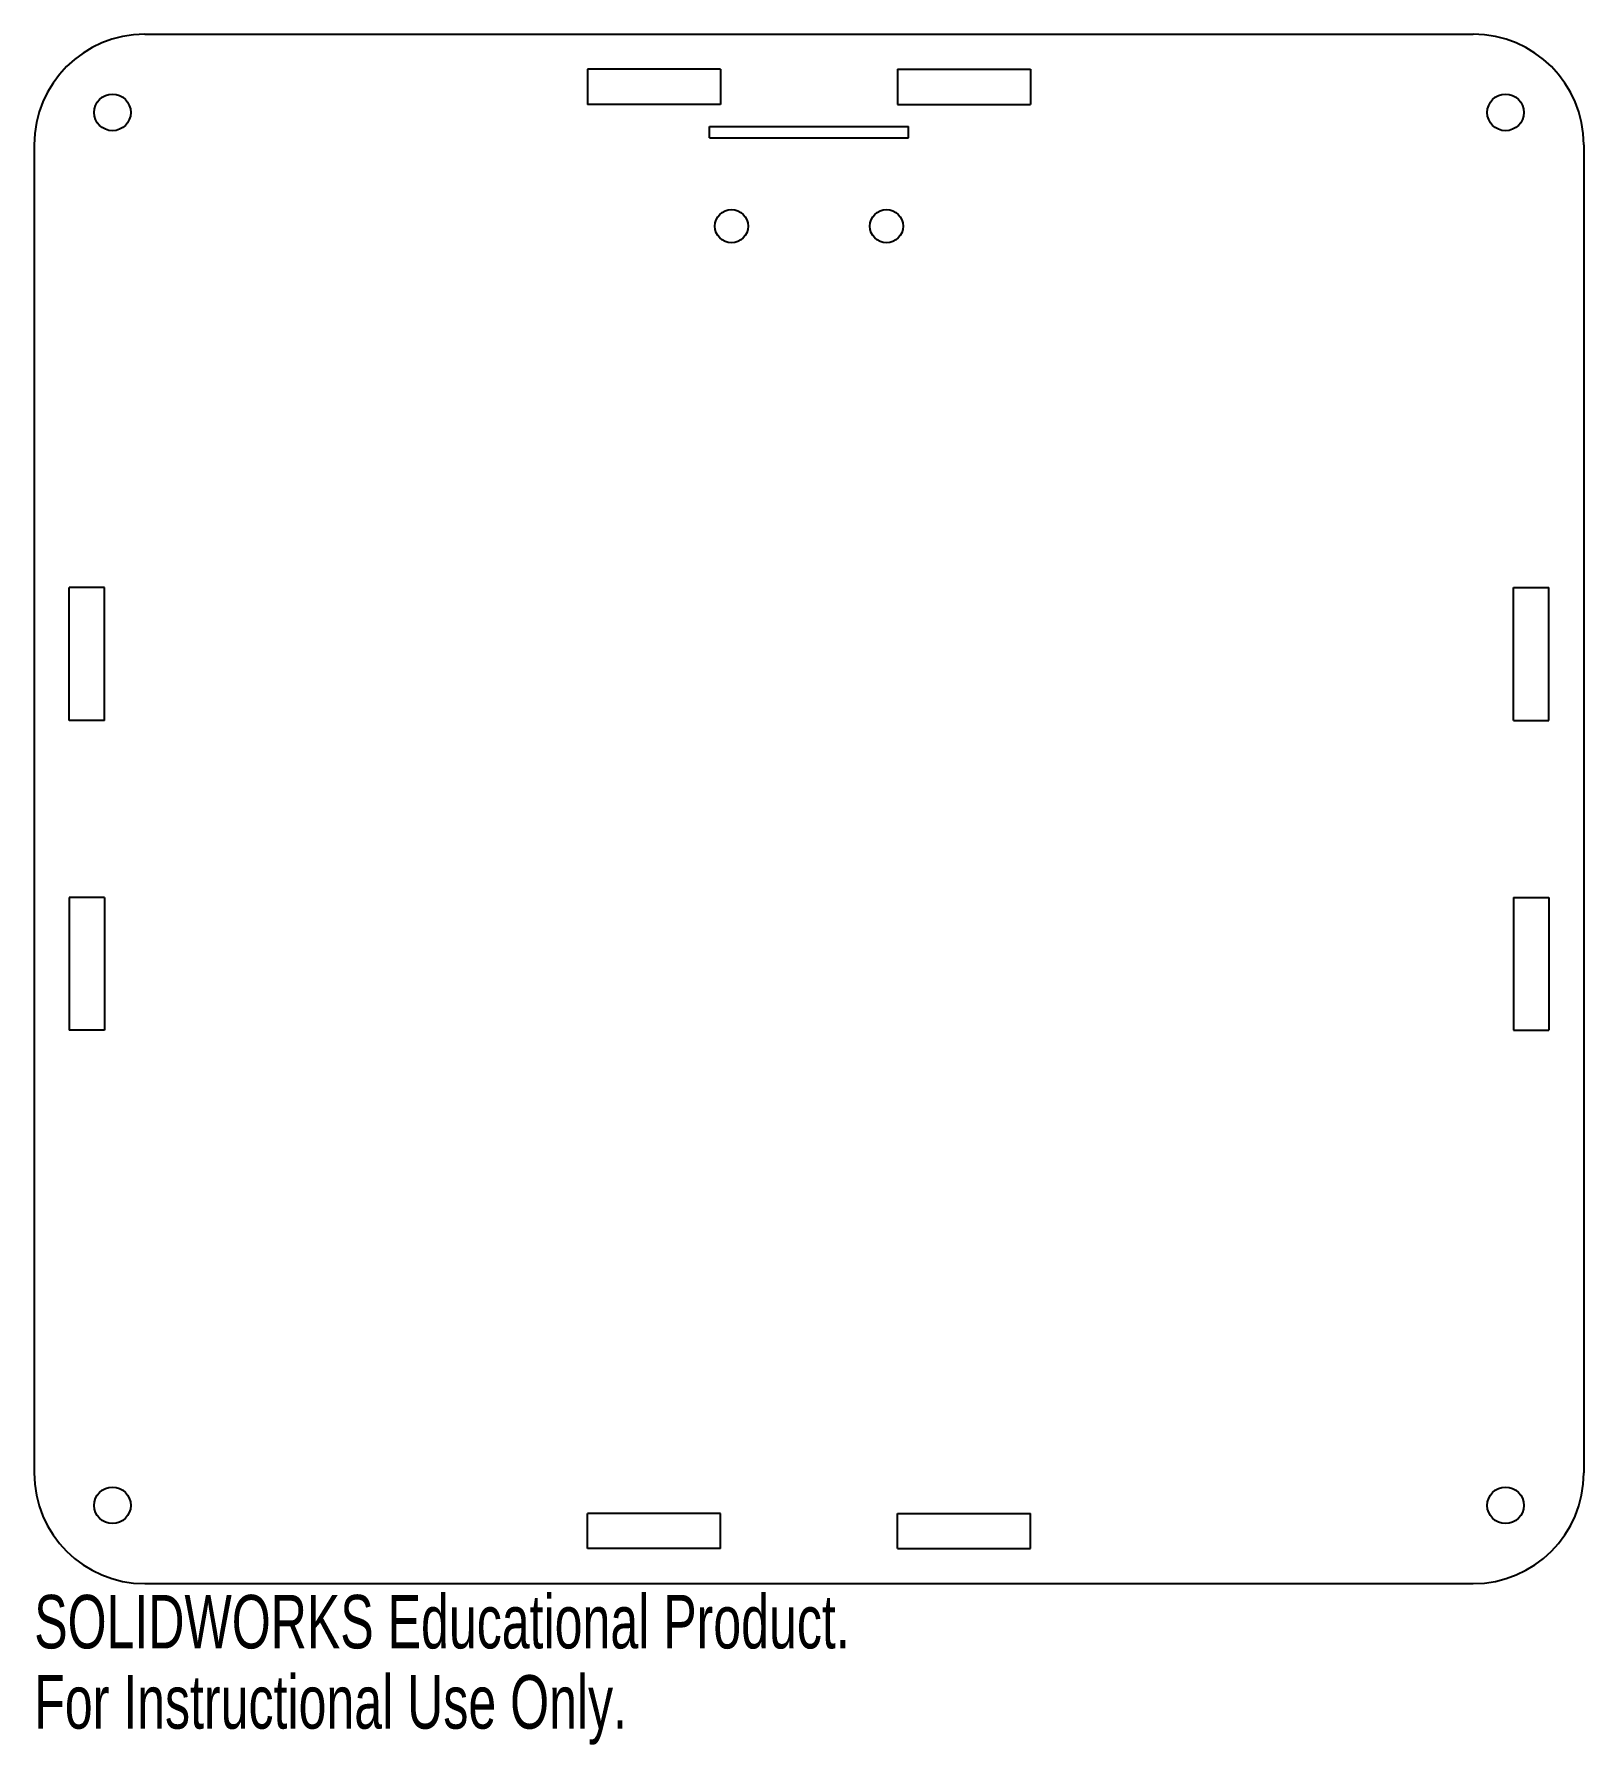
# Model space of a CAD drawing. Header units: millimetres. Extents: x -70 to 70, y -85 to 70.
import ezdxf

# ---------------------------------------------------------------- set-up
doc = ezdxf.new("R2010")
doc.units = ezdxf.units.MM
doc.styles.add('SLDTEXTSTYLE0', font='TXT', dxfattribs={"width": 0.7})

msp = doc.modelspace()

# ---------------------------------------------------------------- linework, layer by layer
at = {"color": 7, "linetype": 'Continuous', "lineweight": 25}
for p, q in [((-60, 70), (60, 70)), ((-20, 66.83), (-20, 63.65)), ((-8, 66.83), (-20, 66.83)), ((-8, 66.83), (-8, 63.65)), ((8, 66.83), (8, 63.65)), ((8, 66.83), (20, 66.83)), ((20, 66.83), (20, 63.65)), ((-8, 63.65), (-20, 63.65)), ((8, 63.65), (20, 63.65)), ((-9, 60.65), (-9, 61.65)), ((-9, 61.65), (9, 61.65)), ((-9, 60.65), (9, 60.65)), ((9, 60.65), (9, 61.65)), ((-70, 60), (-70, -60)), ((70, 60), (70, -60)), ((-66.83, 8), (-66.83, 20)), ((-63.65, 20), (-66.83, 20)), ((-63.65, 8), (-63.65, 20)), ((63.65, 8), (63.65, 20)), ((63.65, 20), (66.83, 20)), ((66.83, 8), (66.83, 20)), ((-63.65, 8), (-66.83, 8)), ((63.65, 8), (66.83, 8)), ((-63.65, -8), (-66.83, -8)), ((-66.83, -8), (-66.83, -20)), ((-63.65, -8), (-63.65, -20)), ((63.65, -8), (66.83, -8)), ((63.65, -8), (63.65, -20)), ((66.83, -8), (66.83, -20)), ((-63.65, -20), (-66.83, -20)), ((63.65, -20), (66.83, -20)), ((-20, -66.83), (-20, -63.65)), ((-8, -63.65), (-20, -63.65)), ((-8, -66.83), (-8, -63.65)), ((8, -66.83), (8, -63.65)), ((8, -63.65), (20, -63.65)), ((20, -66.83), (20, -63.65)), ((-8, -66.83), (-20, -66.83)), ((8, -66.83), (20, -66.83)), ((-60, -70), (60, -70))]:
    msp.add_line(p, q, dxfattribs=at)
for centre, radius in [((-62.93, 62.93), 1.65), ((62.93, 62.93), 1.65), ((-7, 52.65), 1.5), ((7, 52.65), 1.5), ((-62.93, -62.93), 1.65), ((62.93, -62.93), 1.65)]:
    msp.add_circle(centre, radius, dxfattribs=at)
for centre, start, end in [((-60, 60), 90, 180), ((60, 60), 0, 90), ((-60, -60), 180, 270), ((60, -60), 270, 0)]:
    msp.add_arc(centre, 10, start, end, dxfattribs=at)

# ---------------------------------------------------------------- texts
at = {"color": 7, "linetype": 'Continuous', "char_height": 4.8336, "attachment_point": 1, "style": 'SLDTEXTSTYLE0'}
for s, insert in [('SOLIDWORKS Educational Product.', (-70, -71.02)), ('For Instructional Use Only.', (-70, -78.27))]:
    msp.add_mtext(s, dxfattribs=dict(at, insert=insert))

doc.saveas('drawing.dxf')
